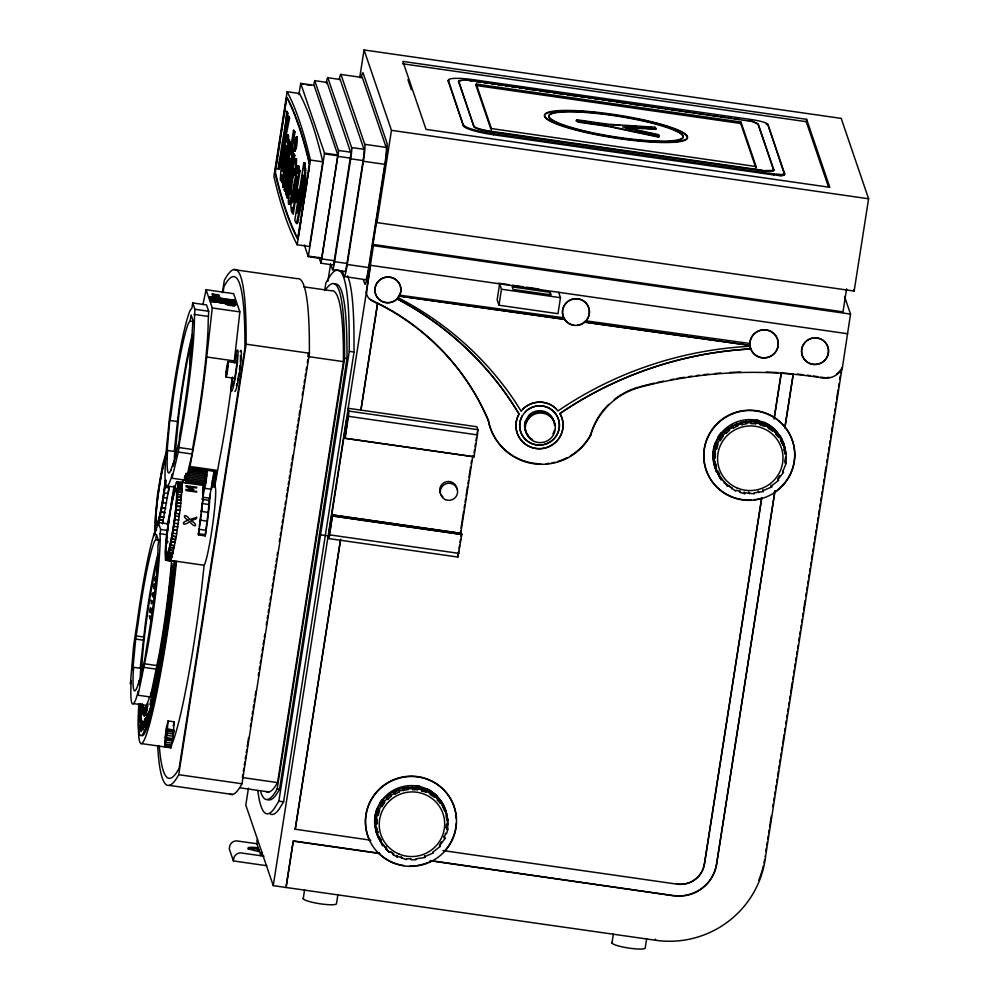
<?xml version="1.0" encoding="UTF-8"?>
<svg xmlns="http://www.w3.org/2000/svg" width="999" height="999" viewBox="0 0 999 999"><rect width="100%" height="100%" fill="white"/><g stroke="black" fill="none" stroke-linecap="round" stroke-linejoin="round"><path stroke-width="1.5" d="M173.976 547.864L170.142 547.664L172.402 536.051L176.211 536.838L172.402 536.051M180.17 483.054L181.418 482.23L181.768 487.237L178.047 486.288L177.959 490.047L181.843 490.184L180.469 506.755L176.673 506.206L177.747 494.468L181.481 495.342M180.507 487.062L177.959 486.7L177.897 483.454L181.693 483.991M178.047 487.962C184.565 484.278 181.156 500.149 181.855 484.965L178.047 484.415M202.859 497.052L202.322 499.425L209.128 500.399L212.725 479.283M283.067 187.362L285.289 178.759L286.176 178.883C282.63 198.239 281.231 178.359 284.703 171.341L285.602 171.466L285.264 175.687M158.654 523.326L161.988 507.804L166.071 480.257M290.085 152.897L289.048 157.13L288.162 157.005L289.535 151.349L289.747 141.958L287.3 152.372L284.528 177.622L284.703 171.341M289.535 151.349L290.434 151.473L290.934 145.292L290.821 142.295L289.747 141.958M141.546 704.657L141.508 707.604L141.696 704.495M140.459 703.533L140.072 708.116L140.26 703.646M576.311 121.004L577.21 119.83L607.604 124.151L654.957 127.223L655.731 128.896L622.527 126.861L657.742 134.49L658.878 135.077L658.591 137.1L608.141 126.423L578.596 122.19L576.311 121.004L577.984 120.392M576.398 120.13L577.797 121.553L608.216 125.961L658.666 136.638M303.846 162.6L294.78 220.492L296.478 223.401C300.549 203.709 306.668 182.742 303.846 162.6L304.745 162.737C307.567 182.867 301.448 203.833 297.377 223.526L296.89 223.664M376.835 828.208L375.899 828.446L375.399 822.002L376.373 822.015L376.973 823.788L376.011 823.775M376.373 822.015L376.436 818.893M376.973 823.788L377.073 819.105L376.111 819.093L375.512 817.332C380.619 778.571 440.397 776.722 446.903 815.496L445.966 815.733L447.09 820.266L448.014 820.029L445.179 809.19L444.33 809.665L444.93 811.425L445.779 810.963M412.762 789.672L412.175 786.95L412.762 789.672L417.495 789.734L416.908 787.012L417.495 789.734M445.554 833.616L446.478 833.878L447.802 829.382L446.84 829.37L446.241 827.597L446.316 824.475M446.84 829.37L448.014 820.029M447.802 829.382L447.415 818.256L446.478 818.493L447.09 820.266M721.703 479.021L721.003 479.682L718.731 475.599L719.58 475.137L717.307 471.053L716.458 471.516C696.465 423.064 773.975 398.439 785.214 449.513L784.277 449.737L785.401 454.27L786.338 454.033L783.491 443.206L782.654 443.668L783.253 445.442L784.103 444.98M716.271 466.758L715.671 464.985L714.735 465.222L715.346 466.983L716.271 466.758L715.159 462.225L714.223 462.462L713.723 456.019L714.685 456.031L715.284 457.792L714.322 457.779M714.685 456.031L714.797 451.348L713.835 451.336L714.435 453.109L715.396 453.121L715.284 457.792M739.585 490.659L740.184 492.432L744.73 493.693L744.755 492.744L754.195 493.818L753.97 492.894L763.398 491.52L762.786 489.747M755.207 421.978L750.474 421.915L750.499 420.966L751.073 423.688L755.806 423.751L755.232 421.029L755.806 423.751M763.398 491.52L762.936 490.684L771.703 486.95L771.041 486.276L778.546 480.432L777.721 479.945L783.466 472.39L782.542 472.127L786.126 463.386L785.589 458.504M786.126 463.386L785.164 463.374L786.338 454.033M288.162 157.005L288.299 151.848L285.289 178.759M167.495 731.343L167.333 728.758A9.178 0.737 -81.8 0 0 165.285 737.949L164.76 746.915L167.495 731.343L173.676 732.23L170.941 747.801L141.221 743.568M173.676 732.23L173.614 729.819M185.327 482.854L185.602 482.879A14.61 1.186 -81.8 0 1 186.176 473.189L184.39 480.007L172.015 478.234L178.297 452.06L179.708 441.408A90.16 7.293 -81.8 0 0 194.38 319.468L194.905 309.278L192.732 302.934L206.531 304.907L208.691 311.263L208.179 321.441A90.16 7.293 -81.8 0 1 193.494 443.394L192.095 454.033L187.6 473.389A14.61 1.186 -81.8 0 0 187.025 483.079L192.195 454.333A98.676 7.98 -81.8 0 0 206.718 356.98L212.275 307.954L206.056 289.71L233.641 293.669L239.86 311.9L234.315 360.939L206.718 356.98M206.269 476.411L206.194 475.062L204.895 484.19L206.269 476.411L206.019 477.41M293.931 175.325L295.155 171.741L295.679 159.028A20.804 1.686 -81.8 0 0 293.768 162.974L288.773 194.705L288.424 202.809L289.91 204.483L291.908 198.102L292.382 191.034L291.496 190.909C286.75 207.118 295.354 150.225 293.931 175.325L294.83 175.449L296.054 171.865L296.578 159.166A20.804 1.686 -81.8 0 0 296.129 158.928M290.147 194.156L291.046 194.281L291.92 182.605L294.593 169.256M287.375 170.841L289.198 151.973L288.299 151.848M147.253 705.906L147.065 710.252L147.852 703.446M292.982 149.126L292.47 160.414L287.063 195.342L285.627 193.644L290.597 158.466L284.79 191.159L285.677 191.284L291.246 158.679M147.24 708.94L147.427 704.582L146.641 711.413M286.176 195.217L291.92 157.53L292.095 149.001L290.809 152.672L294.081 131.818L293.531 130.22L294.967 131.943L291.933 151.311M291.958 211.313C288.961 206.343 293.281 193.044 293.544 185.714L294.43 185.839L292.857 201.773L296.041 185.452L296.503 176.224L294.106 187.188L294.992 187.325L297.178 176.686L296.291 176.561M287.675 137.662L287.312 142.969L288.049 138.237L289.485 139.972L282.779 182.78L281.343 181.056L282.055 176.536L280.494 180.195L280.781 171.628L284.465 145.916L287.262 134.927L288.424 135.265L288.561 137.787L287.675 137.662L287.262 134.927M291.296 211.388L292.62 207.517L291.908 212.05L293.344 213.774L300.05 170.966L298.614 169.231L297.877 173.951L297.827 165.921L293.544 185.714M297.827 165.921L299.126 167.17L299.013 171.091L298.114 170.954M282.043 169.068L285.939 145.242L285.14 156.943L282.292 170.779L282.043 169.068L282.942 169.206L283.192 170.916L282.292 170.779M282.942 169.206L286.338 146.516L285.452 146.378M292.62 201.061L293.506 201.186L294.992 187.325M176.211 536.6L172.864 553.046L169.056 552.497L170.167 547.327L172.702 547.689M178.034 489.635L177.747 494.468M210.052 494.23L209.603 501.585A40.022 3.234 -81.8 0 1 206.056 530.919L205.232 535.901L198.439 534.927L202.809 500.611L203.047 486.663M208.853 504.945L209.128 500.399M171.566 560.489A89.773 7.268 -81.8 0 1 159.241 654.008L150.437 696.99L138.062 695.217L138.312 691.271L136.164 698.451A89.773 7.268 -81.8 0 1 131.056 683.478L131.256 680.594L130.394 683.853L133.616 645.891L137.013 623.314A89.773 7.268 -81.8 0 1 157.417 526.61L158.254 522.465L167.882 523.838M138.062 695.217L146.865 652.235A89.773 7.268 -81.8 0 0 160.065 534.353L160.639 529.458L158.254 522.465M150.437 696.99L150.674 693.044M133.591 667.32L133.192 673.351A76.473 6.194 -81.8 0 0 137.55 686.101L139.286 680.282L139.011 684.752L144.83 659.078L146.666 646.728A76.473 6.194 -81.8 0 0 157.904 546.316L158.679 541.046L156.468 534.54L155.657 539.71A76.473 6.194 -81.8 0 0 138.274 622.102L135.689 639.073L132.78 670.217L133.591 667.32L140.734 668.343L140.335 674.375A76.473 6.194 -81.8 0 0 140.16 680.943M159.465 519.817L163.249 520.716L160.739 520.004M288.424 202.809L289.011 204.345L291.009 197.964L291.496 190.909M294.268 148.102L294.193 150.886C297.739 149.101 296.516 141.096 297.265 137.075C293.881 137.937 295.479 145.117 294.268 148.102L295.167 148.227M294.193 150.886L296.378 136.95M289.048 157.13L289.235 154.745M167.582 450.487L174.725 451.511A76.823 6.219 -81.8 0 0 174.301 463.611M172.015 478.234L172.352 474.063A90.16 7.293 -81.8 0 1 164.985 474.013L165.434 461.338L165.01 462.887L169.281 419.792A90.16 7.293 -81.8 0 1 190.072 310.514L191.92 308.104L192.732 302.934M184.39 480.007L184.715 475.836M165.285 737.949L165.959 729.332L168.057 720.941L174.238 721.827L173.376 732.679M168.057 720.941L167.42 728.933L173.664 729.932M173.152 735.526L172.815 739.809L166.633 738.923M473.988 456.78L345.055 438.286L348.514 416.333L348.951 411.101L347.977 408.254L476.898 426.76L477.859 429.67L477.422 434.902L473.988 456.78L345.055 438.286L347.54 419.031L347.015 417.495L329.183 531.356L329.707 532.892L332.517 514.935L461.438 533.404L461.813 534.49L457.904 557.055L328.971 538.611L327.997 535.751M170.841 470.217L173.252 463.149L173.027 466.283L179.296 440.397L179.695 434.877A76.985 6.231 -81.8 0 0 192.233 330.756L193.007 320.579L191.084 314.96L190.122 321.079L188.549 323.114A76.985 6.231 -81.8 0 0 170.804 416.421L169.743 420.442L166.97 452.447L167.62 449.975M174.363 450.424L177.934 417.445A76.823 6.219 -81.8 0 1 192.357 334.49M140.197 668.269L145.404 623.126A76.473 6.194 -81.8 0 1 157.817 554.333M168.731 598.738L168.731 599.675L169.468 598.189L168.556 600.849L170.042 593.493L168.656 598.588M172.003 563.548C167.832 608.254 161.551 652.921 150.961 696.59M172.015 565.884L166.009 617.27L159.503 657.367M166.608 559.415L169.093 552.085L172.902 552.622L170.192 560.789L165.534 560.177L165.11 552.235L166.408 535.889L172.452 496.64L176.361 482.517L181.443 483.354L181.618 484.453M170.704 555.681C159.166 553.359 181.768 557.954 167.582 557.617M172.902 552.622L172.39 554.657L168.594 554.12M201.948 504.832L201.323 511.413L208.117 512.387M208.067 512.937L208.928 503.946M298.177 212.263L297.028 211.376L297.677 212.675L300.999 197.278L302.972 182.205L302.747 174.862L296.865 212.999M144.605 715.197C147.727 689.31 141.171 733.478 146.091 708.216C145.879 709.427 146.129 711.35 145.242 712.112M172.927 571.003C167.695 617.669 161.139 664.347 149.887 709.989M173.164 570.317C167.844 617.694 161.201 665.097 149.775 711.425M139.173 706.156A127.772 10.34 -81.8 0 0 148.826 726.872A127.772 10.34 -81.8 0 0 173.988 584.827L176.536 561.313L175.812 561.638L173.077 586.813A119.892 9.703 -81.8 0 1 142.333 735.764M211.551 486.6L215.197 487.075A40.022 3.234 -81.8 0 1 213.112 521.366A40.022 3.234 -81.8 0 1 205.17 563.011L204.133 565.272L201.573 588.786A127.772 10.34 -81.8 0 1 172.115 743.343M214.623 487.037L219.78 458.291A98.676 7.98 -81.8 0 0 232.268 378.996M142.682 713.036L143.332 706.33L142.532 714.51L143.669 707.292M290.397 188.212L290.072 190.921L289.173 190.797M176.361 482.517L177.61 481.68L177.897 483.454M172.402 536.301L176.736 505.981L180.544 506.518L176.211 536.838M170.354 560.427L170.092 560.776M171.104 558.441L167.295 557.892L171.104 558.441L170.717 559.64L166.908 559.103M200.961 514.335L200.262 520.192L207.055 521.178M206.98 521.778L208.192 511.775M285.714 131.219L287.887 113.274L286.388 111.376C287.15 121.266 279.383 152.934 280.432 158.978M283.004 146.865L283.379 143.794M287.275 111.513L284.278 135.577L288.087 116.359L289.573 118.219L279.82 167.357L279.121 169.455L278.034 168.594M282.405 165.222L282.068 167.944L281.181 167.82M303.396 186.663L303.109 189.036L302.21 188.898M166.109 452.697L162.462 465.447L157.48 494.88L154.857 521.89L155.182 530.506L155.981 530.931L156.631 529.308M174.063 485.776L170.542 508.778M166.771 613.973L166.683 615.521L167.32 611.713M457.904 557.055L458.653 551.386M167.42 611.625L167.095 614.835L167.42 613.186M293.531 191.933L293.132 194.842L292.245 194.718M165.534 560.177L166.433 559.765M205.757 530.257L198.963 529.283L198.876 529.907L199.063 528.683L198.439 534.927M199.388 526.261L200.037 521.715M205.669 530.881L207.155 520.541M162.462 523.876L168.993 487.899L168.169 493.568L164.36 493.019M372.764 243.781L373.401 245.654L366.383 291.333C366.321 297.69 370.379 300.724 378.971 304.158A237.862 234.141 -18.8 0 1 488.411 420.666A54.982 54.121 -18.8 0 0 533.953 463.761A54.982 54.121 -18.8 0 0 590.684 435.327A69.443 68.357 -18.8 0 1 639.86 387.287A432.292 425.537 -18.8 0 1 821.003 377.659A18.781 18.494 -18.8 0 0 842.282 368.394L850.536 314.098L844.555 296.541M287.225 172.09L286.626 176.186L285.726 176.061M283.516 157.168L283.167 159.49L282.28 159.365M291.134 182.617L291.571 179.683M302.11 195.941L302.56 193.007L301.661 192.882M300.736 83.392L314.061 85.302L337.862 155.132L321.653 258.604L308.291 256.618L324.538 153.222L300.699 83.329L298.926 94.593M318.918 257.355L321.029 263.261L338.624 150.911L314.697 80.557L313.674 84.878M320.904 263.162L333.341 265.047L333.703 264.198L350.986 153.334L327.06 82.33L326.611 83.566M330.569 263.836L332.655 269.817A9.503 0.774 -81.8 0 0 334.365 263.199L350.949 157.268A9.503 0.774 -81.8 0 0 351.735 147.914L327.759 77.572A9.503 0.774 -81.8 0 0 326.248 83.042M332.542 269.655L345.017 271.591A9.503 0.774 -81.8 0 0 346.74 264.972L363.324 159.041A9.503 0.774 -81.8 0 0 364.111 149.688L340.122 79.346A9.503 0.774 -81.8 0 0 340.022 79.383M342.158 270.654L344.28 276.686A14.66 1.186 -81.8 0 0 346.928 266.471L363.711 159.228A14.66 1.186 -81.8 0 0 364.922 144.818L340.871 74.251A14.66 1.186 -81.8 0 0 339.161 79.483M344.143 276.473L365.684 279.757A14.66 1.186 -81.8 0 0 368.331 269.543L385.127 162.3A14.66 1.186 -81.8 0 0 386.338 147.889L362.275 77.323A14.66 1.186 -81.8 0 0 362.113 77.373M205.819 478.509L205.294 484.103M366.433 292.507L370.554 265.322L847.701 333.766M210.527 299.176L211.9 299.088L210.527 299.176L209.902 296.666L234.166 300.15L235.627 305.12L232.592 304.683M215.921 302.297L211.363 301.636L210.739 299.126L211.9 299.088M211.363 301.636L209.902 296.666M166.296 618.856L165.747 622.864L166.358 619.03M222.415 292.57L224.35 280.269A525.986 42.57 -81.8 0 1 246.129 344.18L178.709 774.687L241.983 783.765L309.403 353.259L309.328 337.425A525.986 42.57 -81.8 0 0 297.103 278.659L233.828 269.58M222.04 298.414L223.576 302.909M223.014 292.607L223.976 286.438L226.848 281.78A518.768 41.983 -81.8 0 1 244.88 334.677L244.942 347.939L179.083 768.518L176.211 773.176A518.768 41.983 -81.8 0 1 159.303 746.166M233.591 302.685L234.865 302.185L233.591 302.685L234.94 303.097L235.627 305.12M234.79 302.66L234.166 300.15M234.94 303.097L233.666 302.222M287.138 91.721L273.876 176.411A4357.001 352.61 -81.8 0 0 297.165 244.743L309.528 246.516L322.789 161.826A4357.001 352.61 -81.8 0 0 299.5 93.506L287.138 91.721A4357.001 352.61 -81.8 0 1 310.427 160.052L297.165 244.743M286.676 97.39L288.524 101.024A4351.856 352.197 -81.8 0 1 307.917 157.904L309.378 163.998L297.627 239.073L295.766 235.439A4351.856 352.197 -81.8 0 1 276.386 178.559L274.912 172.465L286.676 97.39L275.387 172.54L276.86 178.634A4351.856 352.197 -81.8 0 0 296.241 235.502L297.477 237.937M281.893 182.655L288.586 139.848L288.049 138.237M284.79 191.159L284.24 189.56L293.531 130.22M287.999 171.428L288.474 168.394M286.638 196.591L293.344 153.771L294.23 153.908L294.78 155.507L288.074 198.326L286.638 196.591L287.537 196.716M287.188 198.189L293.893 155.382L293.344 153.771M293.044 161.551L293.519 158.491M292.457 213.649L299.5 169.355M296.865 200.275L297.552 202.26L296.653 202.135L298.214 192.145L297.202 189.161L298.102 189.286L299.113 192.27L298.214 192.145M304.033 167.308L304.745 162.737M297.914 211.501L303.159 178.034M298.576 236.076L301.223 219.231M301.698 216.159L302.173 213.099M302.66 210.027L303.134 206.968M303.621 203.908L304.096 200.836M304.583 197.777L307.217 180.919M307.692 177.859L308.179 174.788M308.654 171.728L309.141 168.669M242.844 774.45L242.357 777.534L277.56 782.592L343.481 361.638L343.419 349.525A525.986 42.57 -81.8 0 0 331.193 290.759L303.646 286.813M243.331 771.365L243.806 768.281M244.293 765.197L244.78 762.112M245.255 759.04L245.742 755.956M246.229 752.871L246.703 749.787M247.19 746.703L248.639 737.449M250.324 726.648L250.811 723.576M251.298 720.491L251.773 717.407M252.26 714.322L252.747 711.238M253.222 708.154L253.709 705.069M254.196 701.985L254.67 698.9M255.157 695.816L255.881 691.196M258.291 675.774L258.778 672.689M259.265 669.605L259.74 666.52M260.227 663.436L260.714 660.351M261.189 657.267L261.676 654.183M262.163 651.098L262.637 648.014M263.124 644.929L263.848 640.309M264.335 637.225L264.81 634.14M266.258 624.887L266.745 621.803M267.233 618.718L267.707 615.634M268.194 612.549L268.681 609.465M269.156 606.381L269.643 603.296M270.13 600.212L270.604 597.127M271.328 592.507L271.815 589.422M272.302 586.338L272.777 583.254M273.264 580.169L273.751 577.085M274.238 574L274.713 570.916M275.2 567.832L275.687 564.747M276.161 561.663L276.648 558.591M277.135 555.506L277.61 552.422M279.308 541.62L279.782 538.536M280.269 535.452L280.756 532.367M281.231 529.283L281.718 526.198M282.205 523.126L282.68 520.042M283.167 516.958L283.654 513.873M284.128 510.789L284.615 507.704M285.102 504.62L285.577 501.535M286.301 496.903L286.788 493.818M287.275 490.746L287.749 487.662M288.236 484.577L288.723 481.493M289.198 478.409L289.685 475.324M290.172 472.24L290.647 469.155M291.134 466.071L291.621 462.987M292.095 459.902L292.819 455.282M294.268 446.029L294.755 442.944M295.242 439.86L295.716 436.775M296.204 433.691L296.691 430.606M297.165 427.522L297.652 424.438M298.139 421.353L298.614 418.269M299.101 415.184L299.825 410.564M300.312 407.48L300.786 404.395M302.235 395.142L302.722 392.058M303.209 388.973L303.684 385.889M304.171 382.804L304.658 379.72M305.145 376.635L305.619 373.551M306.106 370.467L306.593 367.382M307.317 362.762L307.792 359.677M343.481 361.638L308.279 356.593L308.716 353.771M266.92 865.733L233.391 860.926L233.878 857.816A7.08 6.968 -18.8 0 1 240.584 852.871L263.986 856.18M324.7 290.459L325.911 282.754L330.419 275.449A539.997 43.706 -81.8 0 1 349.188 330.507L349.288 351.336L278.858 801.136L274.35 808.441A539.997 43.706 -81.8 0 1 257.842 790.933M248.451 788.161L245.804 805.107L257.38 839.048L257.305 840.908M327.859 281.406L330.519 264.46M359.715 77.635L364.048 49.95L841.195 118.394L868.606 198.776L854.145 291.059L376.998 222.615L376.598 221.416L372.989 244.443L842.994 311.863L846.603 288.836M256.868 843.73L257.53 839.497L261.613 851.51L260.951 855.743L256.868 843.73L236.488 840.871A7.08 6.968 -18.8 0 0 229.782 845.816L229.295 848.913L233.391 860.926M258.491 851.598L257.917 847.826A10.602 1.661 8.9 0 0 248.052 848.101A10.602 1.661 8.9 0 0 259.116 851.36L257.917 847.826M260.764 792.145A525.986 42.57 -81.8 0 0 277.185 788.81L344.605 358.304L344.53 342.47A525.986 42.57 -81.8 0 0 326.248 288.836M267.47 799.4A525.986 42.57 -81.8 0 0 279.57 789.148L346.978 358.641A525.986 42.57 -81.8 0 0 334.677 284.041M270.205 813.935A539.997 43.706 -81.8 0 0 279.108 809.128L283.604 801.81L354.046 352.023L353.946 331.193A539.997 43.706 -81.8 0 0 347.515 275.861M379.52 853.271L293.269 840.908L286.101 887.487L273.251 885.638L366.483 291.658M376.998 222.615L391.458 130.332L364.048 49.95M328.971 538.611L332.517 514.935L461.463 533.429L460.989 536.426M286.251 885.751L293.044 842.394M340.659 539.298L295.204 829.37L340.359 540.671M303.209 898.7L304.633 889.659M448.276 81.369L448.426 80.42A27.173 4.246 8.9 0 1 473.688 79.745L751.797 119.63A15.385 2.41 8.9 0 1 767.844 124.376L784.665 173.726C783.416 177.672 776.772 174.5 773.738 174.95L493.456 134.753A28.759 4.495 8.9 0 1 463.461 125.886L448.276 81.369A27.173 4.246 8.9 0 1 448.788 80.32M458.553 81.468L458.628 81.006A18.931 2.96 8.9 0 1 471.853 80.644L753.633 121.703L758.154 123.888L773.838 169.917C771.615 173.127 765.659 170.404 762.274 170.692L491.346 131.831A16.658 2.61 8.9 0 1 473.963 126.698L458.553 81.468A18.931 2.96 8.9 0 1 460.964 80.794M337.924 894.442L336.513 903.471A16.871 2.635 8.9 0 1 318.644 903.558A16.871 2.635 8.9 0 1 303.534 898.051M463.461 125.886L448.426 80.42M471.853 80.644L471.778 81.119A18.931 2.96 8.9 0 0 470.129 80.956M473.538 80.682L473.688 79.745M490.696 128.534L476.024 85.489L476.248 84.078L740.946 122.04L756.106 166.533L755.893 167.944L740.721 123.464L740.946 122.04M473.963 126.698L458.628 81.006M491.196 129.97L491.408 128.559L476.248 84.078M491.346 131.831L491.421 131.369A16.658 2.61 8.9 0 1 474.038 126.224M493.456 134.753L493.606 133.804A28.759 4.495 8.9 0 1 463.598 124.95M460.052 534.29L460.527 531.218M461.014 528.146L463.661 511.251M464.135 508.179L464.622 505.107M465.097 502.035L465.584 498.963M466.071 495.879L467.507 486.663M467.994 483.591L468.469 480.519M468.956 477.447L470.641 466.695M471.116 463.623L471.603 460.551M460.539 534.465L472.827 455.994M459.115 548.389L459.59 545.404M460.052 542.407L460.527 539.423M474.1 452.684L474.575 449.65M475.049 446.628L475.524 443.593M475.999 440.559L476.473 437.525M498.976 305.232L501.486 289.235L499.65 283.841L497.14 299.837L498.976 305.232L557.966 313.686L560.476 297.69L558.641 292.307M549.8 295.254L550.262 292.345L512.2 286.888L513.074 289.46L551.136 294.917L550.262 292.345M654.957 127.223L655.656 129.37L625.012 127.522M655.893 129.108L655.918 128.147M658.591 137.1L658.803 135.539L657.742 134.49M611.95 942.981L613.374 933.953M749.063 120.579L750.699 120.941M751.648 120.579L751.797 119.63M752.235 121.316L758.079 124.363L773.763 170.392M767.844 124.376L784.527 174.663M762.274 170.692L773.601 170.392M646.665 938.723L645.254 947.764A16.871 2.635 8.9 0 1 627.384 947.851A16.871 2.635 8.9 0 1 612.275 942.332M773.738 174.95L773.888 174.013L781.78 174.613L784.665 173.726M776.673 175.312L776.822 174.375M778.071 175.437L778.209 174.488M779.37 175.512L779.52 174.575M780.569 175.549L780.719 174.613M781.643 175.549L781.78 174.613M782.554 175.499L782.704 174.563M783.316 175.412L783.466 174.463M783.903 175.275L784.053 174.338M784.302 175.112L784.452 174.163M828.433 186.776L806.243 121.678L806.618 119.331L402.859 61.414L426.036 129.395L829.794 187.312L806.618 119.331M442.982 850.561L677.172 884.165A23.889 23.514 -18.8 0 0 704.395 864.222L761.725 497.577M774.262 417.507L781.255 372.852M704.395 864.222L761.787 497.739M774.075 419.205L781.318 373.014M430.419 860.801L673.751 895.716A37.587 37 -18.8 0 0 716.32 865.821L774.912 490.884M784.814 427.659L793.268 373.688M716.32 865.821L774.987 491.121M784.889 427.897L793.343 373.926L782.654 373.102M765.808 851.323L766.295 848.251M766.782 845.166L767.257 842.095M767.744 839.023L768.219 835.938M768.706 832.866L769.18 829.782M769.667 826.71L771.353 815.946M772.801 806.705L773.276 803.633M773.763 800.561L774.25 797.477M774.725 794.405L775.212 791.32M775.686 788.248L776.173 785.177M776.66 782.092L777.135 779.02M777.622 775.948L778.346 771.328M778.82 768.256L779.307 765.172M779.782 762.1L780.269 759.015M780.756 755.943L781.23 752.871M781.717 749.787L782.192 746.715M782.679 743.631L784.128 734.402M784.602 731.33L785.089 728.246M785.813 723.638L786.288 720.554M786.775 717.482L787.249 714.41M787.736 711.325L788.223 708.254M788.698 705.182L789.185 702.097M789.66 699.025L790.147 695.941M790.621 692.869L792.319 682.105M792.794 679.02L793.281 675.948M793.755 672.864L794.242 669.792M794.717 666.72L795.204 663.636M795.691 660.564L796.166 657.479M796.653 654.407L797.127 651.336M797.614 648.251L798.101 645.179M798.813 640.559L799.3 637.487M799.787 634.415L800.261 631.331M800.748 628.259L801.223 625.174M801.71 622.102L802.185 619.03M802.672 615.946L803.159 612.874M803.633 609.79L805.082 600.561M805.806 595.953L806.28 592.869M806.767 589.797L807.254 586.725M807.729 583.641L808.216 580.569M808.691 577.484L809.178 574.413M809.665 571.341L810.139 568.256M810.626 565.184L811.101 562.1M811.588 559.028L812.312 554.408M812.786 551.336L813.273 548.264M813.748 545.179L814.235 542.107M814.722 539.023L815.196 535.951M815.684 532.879L816.158 529.795M816.645 526.723L817.132 523.651M817.607 520.566L818.094 517.494M818.568 514.41L819.292 509.802M819.779 506.718L820.254 503.646M820.741 500.574L821.228 497.49M821.702 494.418L822.189 491.333M822.664 488.261L823.151 485.189M823.626 482.105L824.113 479.033M824.6 475.949L826.036 466.72M826.76 462.112L827.247 459.028M827.721 455.956L828.208 452.884M828.695 449.8L829.17 446.728M829.657 443.643L830.132 440.571M830.619 437.5L831.093 434.415M831.58 431.343L832.304 426.723M832.791 423.651L833.266 420.567M833.753 417.495L834.227 414.423M834.714 411.338L835.189 408.266M835.676 405.194L836.163 402.11M836.638 399.038L838.086 389.81M838.573 386.725L839.048 383.653M839.772 379.033L840.259 375.961M840.733 372.877L841.22 369.805M286.101 887.487L655.731 940.284A95.916 94.418 -18.8 0 0 765.471 857.067L842.082 367.832A18.781 18.494 -18.8 0 1 836.65 374.013M164.947 627.285L164.635 630.918L165.097 624.338L164.835 629.682L165.135 628.171M284.066 153.684L284.44 151.349M152.323 615.309L152.123 616.558L149.163 615.834L151.261 621.478M300.999 202.834L301.448 200.125M169.418 560.264L169.193 559.79M202.497 492.632L204.57 481.143M205.232 535.901L205.856 529.657M292.033 176.748L292.52 173.826M144.93 719.892L142.77 730.094L143.806 721.628L144.168 720.891L143.968 724.737L145.242 718.643L144.206 727.122M157.143 568.693L156.905 573.788L157.318 571.478M279.533 158.853L278.221 169.331L288.973 116.483M476.935 434.902L477.859 429.67L348.951 411.101M206.206 480.881L205.032 483.966M282.505 149.663L281.131 157.318L280.232 157.193M139.773 703.608L139.086 712.299L139.985 703.858M202.859 495.317L203.259 493.256L202.747 495.492M155.382 525.412L154.383 535.626M155.32 532.005L154.795 534.49M170.267 510.239L168.843 517.532A40.022 3.234 -81.8 0 1 167.22 524.562M142.095 704.382L142.245 703.596M202.934 304.707L206.056 289.71M141.259 720.853L140.809 725.062M284.003 168.494L284.378 166.821L283.491 166.696M202.322 499.425L203.084 496.066M202.298 502.847L202.809 500.611M209.877 497.04L209.653 498.214L202.859 497.24L204.57 488.299L211.363 489.273L211.576 488.648A9.378 0.762 -81.8 0 0 213.549 477.06A9.378 0.762 -81.8 0 0 213.424 471.628M285.015 173.951L285.602 171.466M155.195 587.424L154.633 584.64L153.921 586.063A1.361 0.662 81.1 0 0 154.096 587.012L154.345 588.723L153.834 587.924A2.485 1.211 81.1 0 1 153.409 586.438C152.884 582.005 155.819 584.378 156.344 585.314M173.189 726.023L174.238 721.827M293.506 207.642L292.944 209.753L292.058 209.628M201.274 511.95L201.948 509.59M377.772 813.086L379.096 808.578L378.171 808.328L379.695 810.351L378.371 814.847L376.848 812.824L378.371 814.847M376.111 819.093L377.447 814.597M390.646 851.797L392.669 852.984L393.281 854.757L397.315 857.142L397.59 856.23L406.406 859.689L406.431 858.74L411.163 858.803L411.138 859.752L415.871 859.814L415.646 858.89L425.075 857.504L424.475 855.743M421.79 790.971L421.453 788.286L421.79 790.971L426.323 792.244L425.999 789.56L426.323 792.244M445.542 833.228L444.218 838.124L445.142 838.373L439.41 845.928L440.222 846.415L432.717 852.259L433.379 852.934L424.612 856.68L425.075 857.504M714.435 453.109L715.759 448.601L715.159 446.84L716.683 448.863L715.759 448.601M716.083 447.09L717.419 442.594M716.683 448.863L718.019 444.368L716.495 442.332M740.184 492.432L740.459 491.508L735.913 490.247L735.639 491.158L727.959 485.202M764.048 424.488L759.502 423.214L759.777 422.302L760.102 424.975L764.647 426.248L764.322 423.564L764.647 426.248M149.388 697.352L148.526 700.224A89.773 7.268 -81.8 0 1 145.929 705.369L133.566 703.596M291.271 194.48L291.933 192.857M191.346 350.512L191.558 345.417L191.908 348.813L192.357 347.452M293.968 201.573L294.243 200.762L293.344 200.637M280.731 180.394L281.631 180.519L282.38 178.759M171.791 574.887L171.279 576.273L172.502 572.152L171.528 577.959M554.845 425.149A15.01 14.785 -18.8 0 0 529.295 416.271L525.424 422.964A15.01 14.785 -18.8 0 0 532.455 439.535M527.572 419.992L525.836 424.163A15.01 14.785 -18.8 0 0 541.67 442.557A15.01 14.785 -18.8 0 0 553.896 421.403A15.01 14.785 -18.8 0 0 529.695 417.482L527.572 419.992L527.16 418.781M749.912 345.417L584.365 322.078L749.887 345.342L750.761 348.888A369.98 364.198 -18.8 0 0 559.902 413.524A23.626 23.252 -18.8 0 1 539.56 448.701A23.626 23.252 -18.8 0 1 519.08 414.086A317.732 312.762 -18.8 0 0 397.078 298.813L400.437 293.032A13.024 12.812 -18.8 0 0 386.763 277.035A13.024 12.812 -18.8 0 0 376.111 295.342A13.024 12.812 -18.8 0 0 397.078 298.813A317.732 312.762 -18.8 0 1 519.043 414.011A23.626 23.252 -18.8 0 0 539.56 448.701A23.626 23.252 -18.8 0 0 559.927 413.598A369.98 364.198 -18.8 0 1 750.786 348.976A14.236 14.011 -18.8 0 0 773.401 354.245A14.236 14.011 -18.8 0 0 770.891 331.406A14.236 14.011 -18.8 0 0 749.999 341.758L749.962 345.579A14.236 14.011 -18.8 0 0 771.453 355.869A14.236 14.011 -18.8 0 0 772.002 332.192A14.236 14.011 -18.8 0 0 750.049 341.92M175.849 513.324L179.595 513.986M200.187 520.804L200.737 519.592M170.979 581.693L170.729 584.39M773.538 170.854L773.838 169.917M298.726 166.046L297.452 166.546M381.456 804.794L383.916 800.773L383.092 800.286L384.515 802.547L382.055 806.568L380.631 804.307L382.055 806.568M378.771 810.089L381.231 806.081M386.051 846.59L385.352 847.252L385.964 849.013L389.235 852.372L389.735 851.548L393.781 853.945L393.281 854.757M429.545 792.769L430.045 791.945L430.144 794.53L434.19 796.927L434.09 794.342L434.19 796.927M440.234 843.643L441.471 841.633M719.767 438.811L722.227 434.79L722.839 436.551L720.379 440.571L718.955 438.324L720.379 440.571M717.095 444.105L719.555 440.084M723.676 481.256L727.547 486.376L728.046 485.564L732.092 487.949L731.593 488.773M767.856 426.773L768.356 425.961L768.468 428.546L772.514 430.931L772.402 428.346L772.514 430.931M779.782 475.649L777.946 478.658L778.546 480.432M277.56 782.592L274.937 786.837A525.986 42.57 -81.8 0 1 266.271 791.533M398.027 297.577L401.361 299.425A317.732 312.762 -18.8 0 1 515.796 402.672L521.216 411.301L522.789 409.14A23.626 23.252 -18.8 0 1 556.143 408.741L557.879 410.989A369.98 364.198 -18.8 0 1 748.738 346.353L750.087 346.166M522.29 415.884L525.412 411.7A19.918 19.605 -18.8 0 1 558.179 418.481A19.918 19.605 -18.8 0 1 537.849 445.079A19.918 19.605 -18.8 0 1 522.29 415.884L522.29 415.884A19.918 19.605 -18.8 0 0 537.824 444.992A19.918 19.605 -18.8 0 0 558.179 418.481A19.918 19.605 -18.8 0 0 525.437 411.775M290.647 142.083L289.211 143.007M167.033 612L167.67 611.376M584.365 322.078L585.701 320.804L749.924 343.494M584.39 322.165L583.878 322.64A13.499 13.287 -18.8 0 1 577.372 325.199M725.499 431.718L728.92 428.459L728.259 427.772L729.52 430.219L726.098 433.491L724.837 431.044L726.098 433.491M722.839 436.551L722.015 436.063L725.436 432.804M721.003 479.682L720.404 477.909L721.103 477.247M387.175 797.702L390.597 794.442L389.935 793.768L391.208 796.215L387.787 799.475L386.513 797.027L387.787 799.475M383.691 802.06L387.113 798.8M774.987 432.367L775.674 431.693L776.285 433.466L775.586 434.128L778.858 437.475L779.545 436.813L778.945 435.052L778.246 435.714L778.858 437.475M724.275 483.029L724.974 482.367M376.473 817.344L375.512 817.332C373.913 827.484 377.672 837.112 382.692 845.666L383.391 845.004L386.65 848.351L385.964 849.013M441.233 802.809L440.534 803.471L439.935 801.697L440.634 801.036L444.93 811.425M732.866 426.323L737.025 424.038L736.563 423.201L737.624 425.799L733.478 428.084L732.404 425.487L733.478 428.084M728.858 429.545L733.016 427.26M716.708 469.293L715.858 469.755L720.404 477.909M717.457 470.641L718.98 473.364L718.131 473.826L718.731 475.599M782.654 443.668L780.381 439.585L781.218 439.123L781.83 440.896L780.981 441.358L783.253 445.442M394.555 792.307L398.701 790.022L398.239 789.198L399.313 791.795L395.154 794.08L394.093 791.483L395.154 794.08M390.534 795.529L394.692 793.243M378.384 835.276L377.535 835.738L378.146 837.512L378.983 837.05L381.256 841.121L380.419 841.583M379.807 839.822L380.656 839.36L379.145 836.638M442.058 805.581L442.907 805.119L443.506 806.88M297.265 137.075L296.166 137.063M745.991 421.828L741.395 422.977L741.158 422.053L741.995 424.75L746.59 423.601L745.766 420.904L746.59 423.601M737.162 424.975L741.77 423.826L741.995 424.75M783.678 447.977L784.615 447.739L785.214 449.513M784.053 449.488L784.802 452.51L785.738 452.272M398.851 790.958L408.279 789.585L407.442 786.887L407.667 787.811L403.072 788.96L402.847 788.049L403.671 790.733M376.236 826.448L375.299 826.673L375.899 828.446M377.959 832.741L377.36 830.968L376.423 831.205L377.023 832.979L377.959 832.741L376.611 827.959M153.384 607.892C150.724 608.054 152.71 613.536 150.449 611.575L150.499 607.629L149.75 612.275L152.185 613.586L152.372 610.039A1.723 0.962 -82.7 0 1 153.097 609.165L153.322 609.128M210.664 299.588L211.825 299.563M746.365 422.677L751.098 422.739M784.565 461.613L785.526 461.625M412.15 787.911L416.883 787.961M408.042 788.661L412.774 788.723M446.241 827.597L447.202 827.609M610.564 124.813L619.642 125.362M627.222 125.812L636.301 126.361M643.868 126.823L651.448 127.285M778.371 372.652L775.486 372.452A432.292 425.537 -18.8 0 0 766.37 372.078M175.487 515.971L179.333 516.52M174.975 519.592L178.771 520.129M174.45 523.201L178.297 523.751M174.013 526.323L177.859 526.873M174.101 561.413L174.388 561.426C168.594 614.66 161.338 667.956 148.052 719.892A119.892 9.703 -81.8 0 1 138.799 703.758M797.427 374.126L802.984 374.7M216.296 295.954L219.468 296.191L212.287 295.067L219.068 295.192L218.294 294.73L211.888 294.068L215.647 294.992M226.498 300.499C221.491 299.7 225.662 301.898 228.109 300.811M226.935 301.773L224.513 301.898L232.292 303.309L232.03 302.51L233.104 302.66L233.441 303.671M213.436 298.314L210.951 298.251L214.173 298.901M215.684 300.462L213.199 300.424L217.282 300.749M218.818 300.15L213.037 299.25L214.211 299.825M807.267 375.199L810.276 375.624M813.286 376.049L817.806 376.673M329.932 534.902L458.853 553.359M402.497 63.761L806.243 121.678M476.386 81.781L480.994 82.442M484.065 82.88L487.137 83.317M491.758 83.978L494.83 84.428M497.902 84.865L502.509 85.527M505.581 85.964L508.653 86.401M511.725 86.851L516.333 87.512M519.405 87.949L522.489 88.387M525.561 88.836L536.313 90.372M539.385 90.809L550.137 92.358M553.221 92.795L563.973 94.343M567.045 94.78L577.797 96.329M580.869 96.766L585.489 97.427M588.561 97.865L591.633 98.314M594.705 98.751L599.313 99.413M602.385 99.85L605.456 100.287M608.528 100.737L613.136 101.399M616.221 101.836L626.972 103.372M630.044 103.821L640.796 105.357M643.868 105.807L648.488 106.468M651.56 106.905L654.632 107.343M657.704 107.792L662.312 108.441M665.384 108.891L668.456 109.328M671.528 109.765L676.136 110.427M679.22 110.877L682.292 111.314M685.364 111.751L689.972 112.412M693.044 112.85L696.116 113.299M699.188 113.736L703.796 114.398M706.867 114.835L709.939 115.285M713.024 115.722L717.632 116.384M720.704 116.821L725.311 117.482M728.383 117.919L731.455 118.369M734.527 118.806L739.135 119.468M476.024 85.489L740.721 123.464M341.009 74.463L362.412 77.535M327.859 77.735L340.234 79.508M314.772 80.669L327.135 82.442M580.943 120.817L585.377 121.453M588.324 121.878L591.283 122.29M594.243 122.715L598.663 123.352M601.623 123.776L606.056 124.413M300.599 83.904L303.559 84.328M306.518 84.753L310.964 85.39M491.408 128.559L756.106 166.533M491.421 131.369L762.349 170.23M493.606 133.804L773.888 174.013M287.887 113.274L286.388 111.376M391.458 130.332L868.606 198.776M289.573 118.219L288.087 116.359M294.081 131.818L294.967 131.943M364.835 144.343L386.238 147.415M287.537 135.127L288.424 135.265M287.662 136.051L288.561 136.176M296.428 137.85L297.327 137.974M286.413 137.038L287.3 137.163M351.66 147.552L364.036 149.338M296.303 139.723L297.19 139.848M295.392 140.222L296.291 140.359M288.586 139.848L289.485 139.972M296.029 142.208L296.915 142.333M289.51 142.233L290.821 142.295M290.072 143.232L290.959 143.357M338.549 150.449L350.924 152.223M295.629 144.98L296.516 145.105M294.555 145.579L295.454 145.717M290.047 145.167L290.934 145.292M288.474 145.916L289.373 146.041M284.465 145.916L285.352 146.054M295.192 147.565L296.079 147.69M289.872 147.902L290.759 148.027M324.5 153.109L337.824 155.02M285.115 147.665L286.014 147.79M292.095 149.001L293.207 149.276M294.755 149.575L295.654 149.7M324.45 153.834L337.762 155.744M282.68 148.389L283.566 148.514M338.062 156.381L350.424 158.154M292.42 149.875L293.319 150M284.752 149.338L285.639 149.463M294.405 150.774L295.304 150.899M350.724 158.804L363.087 160.577M287.7 149.962L288.586 150.087M291.346 150.762L292.232 150.886M292.432 151.124L293.331 151.249M363.411 161.276L384.815 164.335M283.741 150.05L284.628 150.175M284.365 151.311L285.264 151.436M288.149 152.248L289.36 152.535M292.357 152.884L293.244 153.009M285.764 152.173L286.651 152.298M287.3 152.372L288.199 152.497M287.974 152.984L288.873 153.122M288.436 153.421L289.323 153.546M287.799 153.996L288.699 154.121M292.17 155.157L293.057 155.282M293.893 155.382L294.78 155.507M285.477 154.458L286.376 154.583M287.587 155.694L288.474 155.819M286.75 156.231L287.637 156.368M283.541 156.206L284.428 156.331M291.92 157.53L292.807 157.655M310.427 160.052L322.789 161.826M285.14 156.943L286.026 157.08M280.357 156.518L281.243 156.656M287.437 158.154L288.324 158.279M290.359 158.554L291.483 158.591M290.659 159.141L291.558 159.266M289.972 159.79L290.859 159.927M283.129 158.878L284.028 159.016M291.571 160.29L292.47 160.414M284.727 159.64L285.627 159.765M290.609 160.389L291.496 160.527M286.301 159.965L287.2 160.09M287.325 160.714L288.224 160.839M309.378 163.998L308.391 157.967M289.473 162.063L291.321 162.375M282.792 161.388L283.679 161.513M284.29 162.325L285.19 162.45M291.134 163.411L292.02 163.549M282.505 163.699L283.404 163.824M281.681 163.736L282.567 163.861M287.113 164.585L287.999 164.723M298.102 166.121L298.988 166.246M298.226 167.045L299.126 167.17M305.02 168.594L305.906 168.719M282.28 165.834L283.167 165.959M279.221 165.809L280.12 165.946M298.239 168.656L299.126 168.781M304.97 170.479L305.869 170.604M282.13 167.657L283.017 167.795M286.775 168.232L287.675 168.369M289.535 168.606L290.434 168.731M294.243 169.755L295.13 169.88L295.142 171.054L294.255 170.916M293.406 169.905L294.305 170.03M296.378 170.33L297.277 170.467M300.05 170.966L298.614 169.231M285.677 169.368L286.576 169.493M293.057 171.179L293.956 171.304M304.845 172.715L305.731 172.852M295.155 171.741L296.054 171.865M282.055 170.067L282.942 170.192M282.505 170.454L283.404 170.579M282.143 170.642L283.029 170.767M292.682 172.864L293.569 172.989M295.716 173.339L296.616 173.476M285.477 172.278L286.376 172.415M304.62 175.412L305.507 175.537M285.339 173.626L286.226 173.764L286.051 175.037L285.152 174.912M284.503 173.639L285.389 173.764M292.282 174.862L293.169 174.987M296.653 176.361L297.552 176.486M296.74 176.948L297.64 177.073M280.494 174.912L281.393 175.037M296.016 177.372L296.903 177.497M304.308 178.559L305.195 178.684M291.858 177.185L292.757 177.322M295.679 178.646L296.578 178.784M283.241 177.547L284.141 177.685M296.691 179.308L297.577 179.433M280.357 177.435L281.256 177.56M295.317 180.32L296.204 180.444M291.433 179.832L292.32 179.97M296.541 181.081L297.44 181.206M303.896 182.155L304.795 182.28M294.305 181.031L295.192 181.156M280.357 179.196L281.256 179.321M281.056 179.895L281.943 180.032M280.494 180.195L281.631 180.519M294.93 182.305L295.829 182.43M284.852 181.144L285.751 181.269M281.343 181.056L282.23 181.181M296.328 183.167L297.215 183.292M290.247 182.492L291.92 182.605M302.647 185.339L303.546 185.477M284.428 183.204L285.327 183.329M303.409 186.076L304.308 186.214M290.697 184.927L291.596 185.065M282.717 184.016L283.604 184.141M284.028 184.952L284.915 185.09M289.673 186.726L290.559 186.85M282.705 185.976L283.953 187.487M290.422 187.2L291.321 187.325M295.704 187.937L296.591 188.062M283.641 186.289L284.54 186.413M282.854 187.1L284.216 187.213M302.847 190.235L303.746 190.359M290.209 189.286L291.109 189.423M293.694 189.872L294.593 189.997M295.292 190.634L296.191 190.759M284.24 189.56L285.677 191.284M290.072 191.096L290.971 191.221M293.356 192.37L294.243 192.495M290.022 192.495L290.909 192.632M302.222 194.605L303.122 194.73M290.047 193.519L290.934 193.644M290.672 193.881L291.558 194.006M285.627 193.644L286.526 193.769M293.069 194.693L293.968 194.817M294.443 195.667L295.342 195.792M292.844 196.815L293.731 196.953M291.009 197.964L291.908 198.102M292.695 198.651L293.581 198.776M288.499 198.152L289.385 198.277M296.528 199.288L295.642 199.151L296.653 202.135M291.745 198.801L292.632 198.938M293.681 199.363L294.568 199.488M292.607 200.062L293.506 200.187M288.374 200.849L289.273 200.986M290.209 201.323L291.096 201.448M291.346 202.61L292.232 202.735M289.535 203.446L290.434 203.571M299.313 207.043L300.2 207.168M298.639 210.177L299.525 210.302M298.114 212.038L299.001 212.163M297.714 219.555L298.614 219.68M297.015 222.078L297.914 222.203M373.401 245.654L850.536 314.098M498.551 283.229L509.365 284.777M512.45 285.227L523.264 286.775M526.348 287.213L538.698 288.986M308.429 256.106L321.753 258.017M321.99 258.966L334.365 260.739M334.615 261.688L346.978 263.461M347.24 264.485L368.656 267.557M501.486 289.235L560.476 297.69M215.534 295.242L216.259 295.941M209.84 297.14L234.091 300.624M211.438 301.174L235.702 304.645M218.956 302.722L221.978 303.159M225.012 303.596L229.57 304.245M212.275 307.954L239.86 311.9M194.905 309.278L208.691 311.263M194.093 314.398L207.892 316.371M190.122 321.079L192.982 321.478M349.288 351.336L354.046 352.023M246.129 344.18L309.403 353.259M344.605 358.304L346.978 358.641M228.084 361.663L237.65 363.037M225.999 377.098L235.577 378.471M348.514 416.333L477.422 434.902M169.743 420.442L176.873 421.466M178.459 447.465L192.245 449.45M178.297 452.06L192.095 454.033M189.573 466.408L217.158 470.367M189.31 467.732L216.895 471.69M189.048 469.13L207.442 471.778M213.574 472.652L216.633 473.089M188.786 470.604L205.644 473.026M213.311 474.125L216.371 474.562M188.524 472.127L206.918 474.762M213.049 475.636L216.121 476.086M188.274 473.688L206.668 476.323M212.799 477.197L215.871 477.647M188.037 475.274L204.895 477.684M212.562 478.783L215.622 479.22M187.8 476.86L204.67 479.283M212.325 480.382L215.397 480.819M187.587 478.459L205.981 481.093M212.113 481.98L215.172 482.417M187.387 480.032L205.782 482.667M211.913 483.553L214.972 483.991M187.2 481.58L204.058 484.003M211.726 485.102L214.785 485.539M176.761 481.63L203.883 485.502M177.722 482.342L181.468 483.491L177.66 482.942M177.972 484.827L181.768 485.377M166.958 486.001L175.212 487.175M177.959 488.374L181.768 488.923M165.185 487.362L168.993 487.899M177.897 491.933L181.706 492.482L177.822 492.27M177.597 496.99L181.393 497.539L177.522 497.227M163.649 497.677L167.445 498.214M202.073 503.521L208.878 504.495M177.048 502.747L180.844 503.296L176.973 502.984M161.988 507.554L165.784 508.354L161.988 507.804M329.483 536.126L319.493 534.69M160.277 516.308L164.061 517.195L160.265 516.658M198.239 533.666L205.032 534.64M160.639 529.458L167.507 530.444M159.977 533.678L166.845 534.665M171.865 538.886L175.662 539.672L171.865 539.123M155.657 539.71L159.94 540.334M166.571 541.271L167.994 541.47M166.271 542.569L167.695 542.782M170.704 544.979L174.5 545.766L170.704 545.229M169.618 549.762L173.401 550.649L169.593 550.099M168.631 553.696L172.44 554.245M167.62 557.205L171.428 557.754M166.958 558.641L170.767 559.178M165.609 559.727L204.133 565.272M165.822 560.202L175.812 561.638M174.101 564.035L175.524 564.248M136.551 635.976L143.681 637M135.689 639.073L142.82 640.097M144.618 663.811L156.98 665.584M144.393 667.444L156.756 669.218M167.545 729.919L173.726 730.806M167.345 733.204L173.539 734.103M167.12 735.389L173.302 736.275M166.808 737.737L172.989 738.623M166.446 740.084L172.64 740.971M166.059 742.294L172.253 743.181M165.672 744.18L171.865 745.079M165.297 745.716L171.478 746.603M164.598 746.44L170.779 747.327M164.61 746.64L171.191 747.464M277.185 788.81L279.57 789.148M239.797 787.799L268.881 791.97M169.231 785.376L232.505 794.455M278.858 801.136L283.604 801.81M295.142 829.207L370.829 840.221M430.344 860.564L673.751 895.716M293.356 841.146L379.595 853.521M217.158 298.077L211.863 297.365M233.404 303.671L227.56 302.073M214.073 298.888L212.038 298.451L215.022 298.589M219.231 300.212C225.037 302.247 219.718 299.4 216.571 300.2M214.036 298.539L219.817 299.85L214.972 298.726M216.284 300.687L222.078 302.035L217.233 300.899M217.745 298.177L219.68 298.751L210.826 297.215M625.686 128.009L632.779 129.52M227.135 300.799L231.868 302.035L231.593 301.236L232.667 301.386L233.017 302.397L228.084 301.036M634.265 129.845L655.094 134.403M656.58 134.728L657.667 134.965M151.948 617.682L149.788 617.157L151.486 620.441M145.729 708.741L145.367 711.213M755.831 422.802L760.376 424.063M421.178 789.198L425.724 790.471M417.507 788.785L422.053 790.059M443.618 836.35L445.142 838.373M378.808 303.671L377.585 303.109L360.876 410.252L377.647 303.271L369.53 299.101M768.868 427.372L771.902 429.17M764.922 425.337L768.968 427.722M430.557 793.356L433.591 795.154M426.598 791.32L430.644 793.718M154.458 602.372L151.036 600.199L151.398 603.796L152.185 602.135L154.345 603.496M155.382 593.418C151.998 590.122 150.762 596.64 154.071 597.652M155.469 594.63C153.097 591.545 151.261 595.604 154.246 596.64M156.443 578.421L155.332 579.345L156.106 581.618C155.357 583.816 153.784 577.909 155.619 577.047A2.36 1.149 81.1 0 1 156.381 577.172M215.247 301.723L213.436 301.124L222.203 302.372M773.014 430.119L776.285 433.466M776.073 433.479L778.246 435.714M721.49 479.033L726.947 484.615L727.547 486.376M434.69 796.103L439.935 801.697M440.534 803.471L437.262 800.124L437.962 799.45L437.362 797.689M380.569 841.183L389.235 852.372M779.545 436.813L781.83 440.896M442.819 806.942L444.33 809.665M170.941 747.801L170.729 746.64M287.762 98.676L288.998 101.099M198.963 529.283L199.263 529.932M853.733 289.86L854.145 291.059M821.003 377.659L820.816 377.098A18.781 18.494 -18.8 0 0 824.924 377.659M784.802 452.51L785.401 454.27M785.626 456.943L786.225 458.716M782.866 470.616L783.466 472.39M771.103 485.177L771.703 486.95M737.025 424.038L737.624 425.799M758.191 490.896L758.79 492.669M748.863 491.995L749.462 493.756M744.13 491.933L744.73 493.693M721.415 434.303L722.015 436.063M718.98 473.364L719.58 475.137M713.623 460.689L714.223 462.462M765.097 855.943L765.471 857.067M608.703 404.433A69.443 68.357 -18.8 0 0 590.521 434.852L590.684 435.327M528.371 417.47L528.783 418.681M407.917 79.683L411.376 89.798M677.172 884.165L677.11 884.003A23.889 23.514 -18.8 0 0 704.332 864.06M417.694 328.346A237.862 234.141 -18.8 0 1 488.249 420.179L488.411 420.666M655.356 939.16L655.731 940.284M363.361 279.708L364.847 284.078A19.281 1.561 -81.8 0 0 368.893 268.469L385.102 164.96A19.281 1.561 -81.8 0 0 386.95 142.932L363.112 73.002A19.281 1.561 -81.8 0 0 361.089 77.81M304.333 245.005L308.291 256.618M292.794 212.175L293.344 213.774M446.291 813.723L446.903 815.496M447.315 822.939L447.914 824.699M439.622 844.642L440.222 846.415M398.701 790.022L399.313 791.795M390.597 794.442L391.208 796.215M383.916 800.773L384.515 802.547M401.261 856.655L401.86 858.416M396.715 855.381L397.315 857.142M380.656 839.36L381.256 841.121M382.08 843.905L382.692 845.666M273.251 885.638L261.75 851.91L261.401 852.921M166.121 618.356L166.508 619.467M165.384 622.489L166.246 617.032L165.846 623.676M585.701 320.804L586.425 320.217A13.499 13.287 -18.8 0 0 577.984 298.801A13.499 13.287 -18.8 0 0 563.361 316.908L565.047 319.942A13.499 13.287 -18.8 0 0 573.863 325.15M563.861 317.782L399.55 295.167M473.626 455.719L473.976 456.755M714.547 460.452L715.671 464.985M715.346 466.983L716.458 471.516M377.023 832.979L378.146 837.512M295.017 169.168L295.13 169.88M176.686 533.666L172.902 533.254M166.621 503.159L162.837 502.759M295.042 150.112L295.092 151.024M189.748 349.076L190.31 364.21M308.266 353.571L308.279 356.593M241.983 783.765A525.986 42.57 -81.8 0 1 229.895 794.005M289.535 102.198A4351.856 352.197 -81.8 0 1 291.121 105.607M291.646 106.781A4351.856 352.197 -81.8 0 1 293.207 110.377M293.718 111.613A4351.856 352.197 -81.8 0 1 295.242 115.409M295.754 116.708A4351.856 352.197 -81.8 0 1 299.2 126.274M299.688 127.697A4351.856 352.197 -81.8 0 1 301.124 132.093M301.498 133.279A4351.856 352.197 -81.8 0 1 308.042 156.581M240.135 351.698A20.729 1.673 -81.8 0 1 239.935 369.056A20.729 1.673 -81.8 0 1 234.815 391.183M240.384 355.594A15.734 1.274 -81.8 0 1 240.309 361.95M239.96 365.547A15.734 1.274 -81.8 0 1 239.473 369.505M238.873 373.576A15.734 1.274 -81.8 0 1 238.224 377.46M237.999 378.658A15.734 1.274 -81.8 0 1 237.55 380.894M236.913 383.653A15.734 1.274 -81.8 0 1 236.351 385.552M178.709 774.687A525.986 42.57 -81.8 0 1 157.655 745.454M234.34 361.9A20.729 1.673 -81.8 0 1 237.987 354.682A20.729 1.673 -81.8 0 1 233.242 387.225A20.729 1.673 -81.8 0 1 232.043 377.597M234.64 362.762A15.734 1.274 -81.8 0 1 237.163 358.778A15.734 1.274 -81.8 0 1 233.654 382.917A15.734 1.274 -81.8 0 1 232.542 377.123M442.919 496.728A8.679 8.541 -18.8 0 1 441.358 495.129M440.272 493.181A8.679 8.541 -18.8 0 1 446.303 481.718A8.679 8.541 -18.8 0 1 456.968 488.998M764.485 860.114A95.916 94.418 -18.8 0 1 763.985 862.886M763.386 865.646A95.916 94.418 -18.8 0 1 762.712 868.381M762.349 869.742A95.916 94.418 -18.8 0 1 758.691 880.419M380.132 304.345A237.862 234.141 -18.8 0 1 416.521 327.435M590.521 434.852A54.982 54.121 -18.8 0 1 570.342 455.894M566.645 457.917A54.982 54.121 -18.8 0 1 557.467 461.538M554.757 462.275A54.982 54.121 -18.8 0 1 551.997 462.862M549.213 463.324A54.982 54.121 -18.8 0 1 546.403 463.636M540.796 463.823A54.982 54.121 -18.8 0 1 514.035 456.431M512.849 455.719A54.982 54.121 -18.8 0 1 497.577 441.633M496.778 440.509A54.982 54.121 -18.8 0 1 488.249 420.179M614.335 399.488A69.443 68.357 -18.8 0 1 621.753 394.393M623.051 393.631A69.443 68.357 -18.8 0 1 632.554 389.123M633.953 388.599A69.443 68.357 -18.8 0 1 638.249 387.2M639.685 386.8A432.292 425.537 -18.8 0 1 654.482 383.117M657.454 382.442A432.292 425.537 -18.8 0 1 663.423 381.143M670.891 379.657A432.292 425.537 -18.8 0 1 673.888 379.096M676.885 378.546A432.292 425.537 -18.8 0 1 684.402 377.297M688.923 376.598A432.292 425.537 -18.8 0 1 691.945 376.161M696.478 375.549A432.292 425.537 -18.8 0 1 699.5 375.162M704.033 374.625A432.292 425.537 -18.8 0 1 708.578 374.138M714.647 373.564A432.292 425.537 -18.8 0 1 720.716 373.077M729.844 372.49A432.292 425.537 -18.8 0 1 740.496 372.053M829.058 377.31A18.781 18.494 -18.8 0 1 826.997 377.597M522.814 409.215A23.626 23.252 -18.8 0 1 556.168 408.828M554.52 425.312A15.01 14.785 -18.8 0 0 528.908 415.147L525.037 421.828A15.01 14.785 -18.8 0 0 528.071 435.152M554.408 430.282A15.01 14.785 -18.8 0 1 552.922 433.866M716.233 865.584A37.587 37 -18.8 0 1 684.402 895.479M683.216 895.628A37.587 37 -18.8 0 1 674.849 895.616M165.509 480.194A34.041 2.76 -81.8 0 1 164.448 488.773L163.162 497.564A34.041 2.76 -81.8 0 1 155.707 522.514L155.757 517.819A34.041 2.76 -81.8 0 1 160.714 477.809A34.041 2.76 -81.8 0 1 166.433 458.678M169.455 516.308A34.228 2.772 -81.8 0 0 166.333 541.595L165.896 548.089A34.228 2.772 -81.8 0 0 166.858 555.756L167.844 553.796A34.228 2.772 -81.8 0 0 176.736 498.988A34.228 2.772 -81.8 0 0 170.879 507.854L169.568 516.633A32.28 2.61 -81.8 0 0 166.621 540.484L166.221 546.603A32.28 2.61 -81.8 0 0 167.12 553.833L168.057 551.985A32.28 2.61 -81.8 0 0 176.436 500.299A32.28 2.61 -81.8 0 0 170.916 508.653M183.341 480.344A90.16 7.293 -81.8 0 1 182.068 483.828M165.26 480.856A32.118 2.597 -81.8 0 1 164.261 488.948L163.062 497.24A32.118 2.597 -81.8 0 1 156.019 520.779L156.069 516.358A32.118 2.597 -81.8 0 1 160.065 482.492A32.118 2.597 -81.8 0 1 165.497 460.239M157.455 525.312A34.041 2.76 -81.8 0 1 157.13 522.714M158.391 523.751A32.118 2.597 -81.8 0 1 157.755 523.439M176.386 490.434A34.228 2.772 -81.8 0 1 177.385 488.474M168.544 554.033A32.28 2.61 -81.8 0 1 167.894 553.721M170.817 470.367A76.985 6.231 -81.8 0 1 167.557 450.599M192.482 338.149A69.505 5.619 -81.8 0 0 178.796 415.534L175.936 446.078A69.068 5.594 -81.8 0 0 175.562 456.955M141.683 675.287A67.183 5.432 -81.8 0 1 147.078 616.483A67.183 5.432 -81.8 0 1 158.441 557.292M248.027 849.1A10.602 1.661 8.9 0 1 257.692 849.237M649.75 121.791A72.328 11.314 8.9 0 1 679.208 141.708A72.328 11.314 8.9 0 1 583.166 131.88A72.328 11.314 8.9 0 1 552.197 111.813M556.206 111.314A72.328 11.314 8.9 0 1 601.223 113.262M604.308 113.636A72.328 11.314 8.9 0 1 608.953 114.248M613.461 114.897A72.328 11.314 8.9 0 1 616.333 115.322M619.218 115.772A72.328 11.314 8.9 0 1 622.115 116.246M624.987 116.733A72.328 11.314 8.9 0 1 627.834 117.245M630.644 117.757A72.328 11.314 8.9 0 1 633.666 118.332M636.675 118.918A72.328 11.314 8.9 0 1 648.251 121.428M552.11 120.317A67.982 10.639 8.9 0 1 618.881 116.408A67.982 10.639 8.9 0 1 677.747 140.372M674.725 140.909A67.982 10.639 8.9 0 1 669.193 141.408M661.912 141.583A67.982 10.639 8.9 0 1 571.128 127.884M569.517 127.41A67.982 10.639 8.9 0 1 553.071 120.904M766.208 124.163A15.385 2.41 8.9 0 1 766.957 124.575M377.073 834.377A36.326 35.764 -18.8 0 1 375.649 829.919M374.837 825.311A36.326 35.764 -18.8 0 1 374.837 817.507M375.05 815.958A36.326 35.764 -18.8 0 1 377.185 808.191M379.558 803.371A36.326 35.764 -18.8 0 1 381.805 799.987M416.446 785.651A36.326 35.764 -18.8 0 1 420.417 786.45M426.748 788.735A36.326 35.764 -18.8 0 1 432.555 792.17M433.616 792.969A36.326 35.764 -18.8 0 1 437.112 796.103M380.831 841.595A36.326 35.764 -18.8 0 1 398.626 787.874A36.326 35.764 -18.8 0 1 447.065 817.219M369.642 840.421A45.554 44.843 -18.8 0 1 400.124 777.559A45.554 44.843 -18.8 0 1 456.331 818.743M456.306 823.164A45.554 44.843 -18.8 0 1 444.405 851.148M431.406 861.001A45.554 44.843 -18.8 0 1 428.708 862.262M427.335 862.824A45.554 44.843 -18.8 0 1 417.27 865.521M415.796 865.708A45.554 44.843 -18.8 0 1 409.852 866.021M403.933 865.559A45.554 44.843 -18.8 0 1 393.893 862.924M392.532 862.374A45.554 44.843 -18.8 0 1 378.009 852.447M785.514 457.48A36.326 35.764 -18.8 0 1 785.164 460.576M723.101 480.432A36.326 35.764 -18.8 0 1 734.028 423.101A36.326 35.764 -18.8 0 1 785.376 451.223M778.845 420.754A45.554 44.843 -18.8 0 1 773.626 492.782M761.425 498.264A45.554 44.843 -18.8 0 1 754.12 499.725M751.161 499.975A45.554 44.843 -18.8 0 1 705.993 441.521A45.554 44.843 -18.8 0 1 777.709 419.842M712.949 454.645A36.326 35.764 -18.8 0 1 713.161 451.511M713.361 449.975A36.326 35.764 -18.8 0 1 715.509 442.207M717.869 437.375A36.326 35.764 -18.8 0 1 720.941 432.929M756.093 419.88A36.326 35.764 -18.8 0 1 758.74 420.454M763.848 422.202A36.326 35.764 -18.8 0 1 770.878 426.173M771.94 426.985A36.326 35.764 -18.8 0 1 776.51 431.268M779.382 434.94A36.326 35.764 -18.8 0 1 781.755 438.998M171.328 541.708L175.125 542.494L171.328 541.708M186.051 489.56L186.051 490.534L196.703 492.07L196.703 491.396L187.525 490.072L193.781 489.485L187.525 486.663L196.716 487.974L196.716 487.262L186.051 485.726L186.051 486.725L191.983 488.973L186.051 489.56M140.909 716.633L140.459 721.078L140.197 721.665L140.01 719.105L139.398 722.452L140.797 713.561L140.909 716.633M161.139 511.925L164.935 512.724L161.139 511.925M226.436 372.24L226.548 373.077L227.61 365.709L226.436 372.24M166.433 616.171L167.919 610.127L166.433 616.171M139.186 716.196L139.348 718.556L140.509 708.266L139.186 716.196M143.531 714.485L143.619 715.147L144.855 707.567L143.531 714.485M165.31 741.146L165.397 742.457L166.696 733.229L165.31 741.146M139.361 715.721L139.473 717.145L140.384 709.677L139.361 715.721M140.722 717.544L140.359 720.204L140.659 715.496L140.722 717.544M147.19 714.585L146.803 721.728L148.751 711.35L147.09 720.167L147.465 714.023L147.19 714.585M146.741 706.468L145.429 714.71L146.741 706.468M146.553 707.654L146.054 711.076L146.553 707.654M150.449 703.059L150.3 704.907L157.817 670.991L161.626 648.326L150.449 703.059M225.524 303.958L228.272 305.257L234.653 305.844L225.524 303.958M196.628 517.345L196.291 518.718L190.984 520.791C198.376 523.951 195.991 529.807 189.748 521.653C181.768 527.597 181.106 521.253 188.711 520.379C181.631 517.332 184.091 511.8 190.01 519.542L196.628 517.345M212.637 296.154L219.817 297.34L212.637 296.154M141.521 719.817L140.509 729.407L140.31 725.149L139.698 727.035L141.521 719.817M145.23 708.766L144.855 712.062L145.23 708.766M169.393 592.669L169.243 593.968L170.916 586.301L169.393 592.669M204.77 479.607L204.458 482.017A9.378 0.762 -81.8 0 0 204.458 488.598L204.77 487.674A9.378 0.762 -81.8 0 0 207.068 471.59A9.378 0.762 -81.8 0 0 204.77 479.607M142.108 727.035L141.97 728.021L142.77 726.385L142.108 727.035M167.42 608.441L167.295 609.427L168.968 602.36L167.42 608.441M141.945 711.513L142.058 713.124L142.944 705.169L141.945 711.513M141.983 721.216L140.634 729.807L141.234 731.568L141.983 721.216M145.629 721.603L144.455 726.598L145.529 718.044L145.829 717.419L145.879 719.655L146.99 715.009L145.679 724.063L145.629 721.603M177.347 499.525L181.156 500.074L177.347 499.525M213.237 295.229L215.334 295.804L213.237 295.229M176.286 509.652L180.095 510.189L176.286 509.652M564.722 319.318L399.113 296.054L564.747 319.405M461.8 534.465L332.892 515.996L461.813 534.49M177.26 530.207L173.451 529.657L177.26 530.207M226.823 374.325A7.83 0.637 -81.8 0 0 228.234 361.738A7.83 0.637 -81.8 0 0 226.061 372.065A7.83 0.637 -81.8 0 0 226.823 374.325M445.454 499.637A8.679 8.541 -18.8 0 0 457.567 490.771A8.679 8.541 -18.8 0 0 443.843 484.915A8.679 8.541 -18.8 0 0 445.454 499.637M384.578 302.41A13.024 12.812 -18.8 0 0 400.499 286.538A13.024 12.812 -18.8 0 0 378.758 280.981A13.024 12.812 -18.8 0 0 384.578 302.41M809.627 363.474A13.499 13.287 -18.8 0 0 828.471 349.675A13.499 13.287 -18.8 0 0 807.105 340.584A13.499 13.287 -18.8 0 0 809.627 363.474M570.541 324.363A13.499 13.287 -18.8 0 0 589.373 310.577A13.499 13.287 -18.8 0 0 568.019 301.473A13.499 13.287 -18.8 0 0 570.541 324.363M809.577 363.311A13.499 13.287 -18.8 0 0 828.408 349.525A13.499 13.287 -18.8 0 0 807.055 340.422A13.499 13.287 -18.8 0 0 809.577 363.311M568.331 127.485A72.328 11.314 8.9 0 0 685.976 139.273A72.328 11.314 8.9 0 0 593.781 111.963A72.328 11.314 8.9 0 0 568.331 127.485M571.203 127.41A67.982 10.639 8.9 0 0 681.78 138.499A67.982 10.639 8.9 0 0 595.117 112.825A67.982 10.639 8.9 0 0 571.203 127.41M392.644 862.699A45.554 44.843 -18.8 0 0 456.218 816.146A45.554 44.843 -18.8 0 0 384.14 785.426A45.554 44.843 -18.8 0 0 392.644 862.699M398.751 853.933A32.78 32.268 -18.8 0 0 444.493 820.441A32.78 32.268 -18.8 0 0 392.632 798.338A32.78 32.268 -18.8 0 0 398.751 853.933M730.968 496.703A45.554 44.843 -18.8 0 0 794.542 450.162A45.554 44.843 -18.8 0 0 722.464 419.443A45.554 44.843 -18.8 0 0 730.968 496.703M737.075 487.937A32.78 32.268 -18.8 0 0 782.816 454.445A32.78 32.268 -18.8 0 0 730.956 432.355A32.78 32.268 -18.8 0 0 737.075 487.937"/></g></svg>
